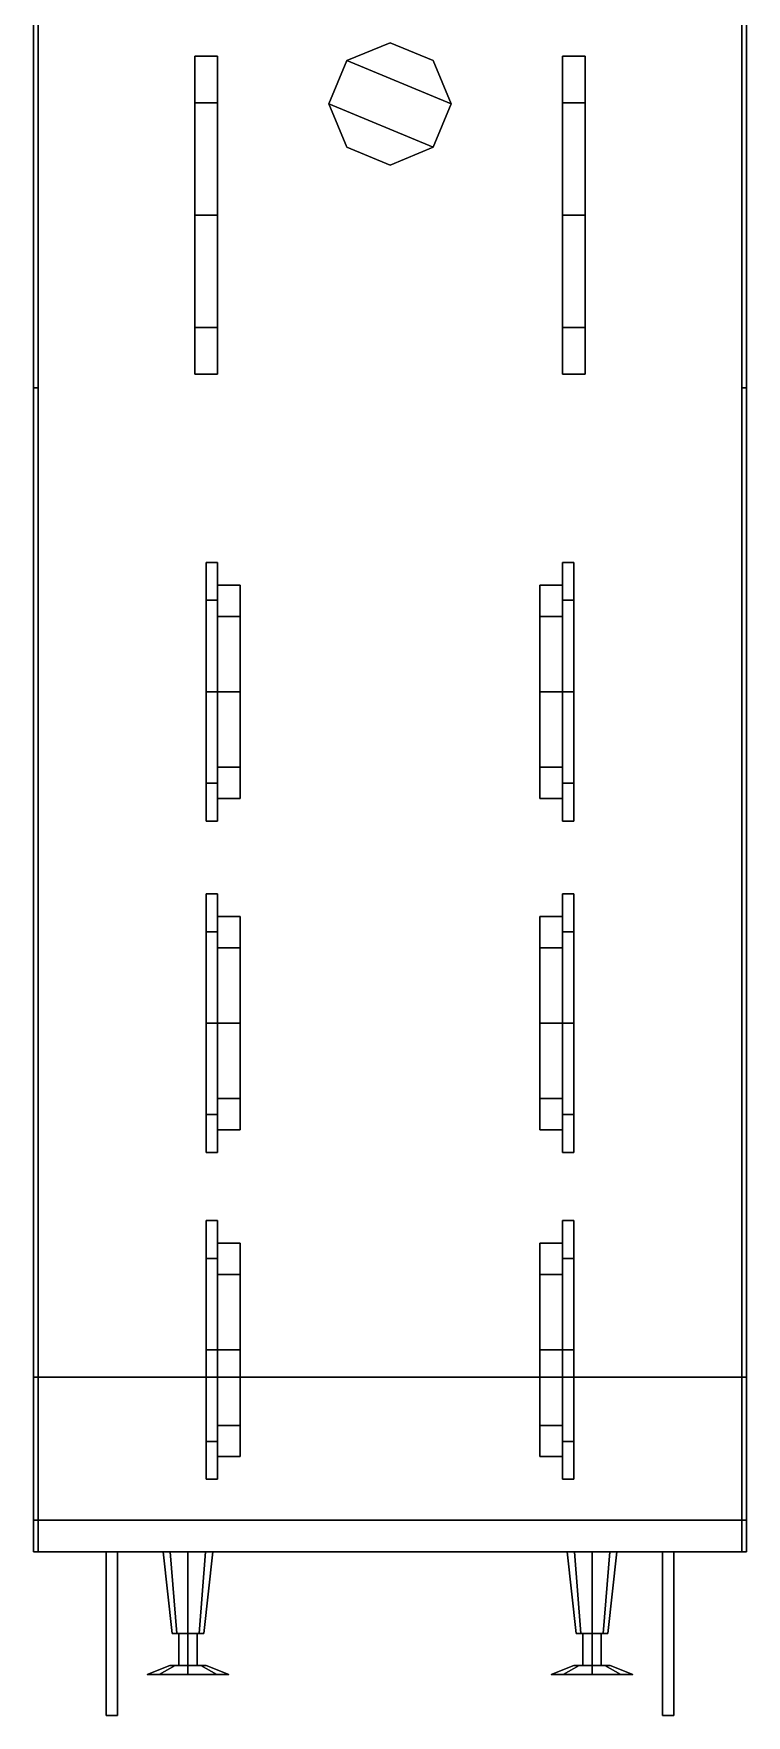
# Model space of a CAD drawing. Extents: x -1.7 to 1.7, y -6.9 to 7.3.
# Drawn here: x -1.57 to 1.57, y -6.94 to 0.47 of the extents above; entities that cross this region are included whole.
import ezdxf

# ---------------------------------------------------------------- set-up
doc = ezdxf.new("R2010")
doc.units = 0
doc.layers.get('0').update_dxf_attribs({"linetype": 'CONTINUOUS'})
doc.layers.add('BUFFER', color=1, linetype='CONTINUOUS')
doc.layers.add('WHEELS', color=2, linetype='CONTINUOUS')

msp = doc.modelspace()

# ---------------------------------------------------------------- linework, layer by layer
for points in [[(-1.57, 4.04, 0.48), (-1.57, -1.09, 0.48), (-1.57, -1.09, 1.05), (-1.57, 4.04, 1.05)], [(-1.55, 4.04, 0.48), (-1.55, -1.09, 0.48), (-1.57, -1.09, 0.48), (-1.57, 4.04, 0.48)], [(-1.55, -1.09, 1.05), (-1.55, -1.09, 0.48), (-1.55, 4.04, 0.48), (-1.55, 4.04, 1.05)], [(1.55, 4.04, 0.48), (1.55, -1.09, 0.48), (1.55, -1.09, 1.05), (1.55, 4.04, 1.05)], [(1.57, 4.04, 0.48), (1.57, -1.09, 0.48), (1.55, -1.09, 0.48), (1.55, 4.04, 0.48)], [(1.57, -1.09, 1.05), (1.57, -1.09, 0.48), (1.57, 4.04, 0.48), (1.57, 4.04, 1.05)], [(-1.57, 0.51, 1.05), (-1.57, -6.08, 1.05), (-1.57, -6.08, 2.64), (-1.57, -5.45, 2.64)], [(-1.57, 0.51, 1.05), (-1.57, -5.45, 2.64), (-1.57, -5.45, 3.49), (-1.57, 0.51, 3.49)], [(-1.57, 0.51, 3.49), (-1.57, -5.45, 3.49), (1.57, -5.45, 3.49), (1.57, 0.51, 3.49)], [(1.57, -6.08, 2.64), (1.57, -6.08, 1.05), (1.57, 0.51, 1.05), (1.57, -5.45, 2.64)], [(1.57, -5.45, 3.49), (1.57, -5.45, 2.64), (1.57, 0.51, 1.05), (1.57, 0.51, 3.49)], [(0, 0.43, 3.49), (-0.1909, 0.3509, 3.49), (-0.1909, 0.3509, 3.99), (0, 0.43, 3.99)], [(-0.1909, 0.3509, 3.99), (0.27, 0.16, 3.99), (0.1909, 0.3509, 3.99), (0, 0.43, 3.99)], [(0.1909, 0.3509, 3.49), (0, 0.43, 3.49), (0, 0.43, 3.99), (0.1909, 0.3509, 3.99)], [(-0.1909, 0.3509, 3.49), (-0.27, 0.16, 3.49), (-0.27, 0.16, 3.99), (-0.1909, 0.3509, 3.99)], [(-0.27, 0.16, 3.99), (0.1909, -0.0309, 3.99), (0.27, 0.16, 3.99), (-0.1909, 0.3509, 3.99)], [(0.27, 0.16, 3.49), (0.1909, 0.3509, 3.49), (0.1909, 0.3509, 3.99), (0.27, 0.16, 3.99)], [(-0.27, 0.16, 3.49), (-0.1909, -0.0309, 3.49), (-0.1909, -0.0309, 3.99), (-0.27, 0.16, 3.99)], [(-0.1909, -0.0309, 3.99), (0, -0.11, 3.99), (0.1909, -0.0309, 3.99), (-0.27, 0.16, 3.99)], [(0.1909, -0.0309, 3.49), (0.27, 0.16, 3.49), (0.27, 0.16, 3.99), (0.1909, -0.0309, 3.99)], [(-0.1909, -0.0309, 3.49), (0, -0.11, 3.49), (0, -0.11, 3.99), (-0.1909, -0.0309, 3.99)], [(0, -0.11, 3.49), (0.1909, -0.0309, 3.49), (0.1909, -0.0309, 3.99), (0, -0.11, 3.99)], [(-1.57, -1.09, 0.4), (-1.57, -6.22, 0.4), (-1.57, -6.22, 1.05), (-1.57, -1.09, 1.05)], [(-1.55, -1.09, 0.48), (-1.55, -1.09, 0.4), (-1.57, -1.09, 0.4), (-1.57, -1.09, 0.48)], [(-1.55, -1.09, 0.4), (-1.55, -6.22, 0.4), (-1.57, -6.22, 0.4), (-1.57, -1.09, 0.4)], [(-1.55, -6.22, 1.05), (-1.55, -6.22, 0.4), (-1.55, -1.09, 0.4), (-1.55, -1.09, 1.05)], [(1.55, -1.09, 0.4), (1.55, -6.22, 0.4), (1.55, -6.22, 1.05), (1.55, -1.09, 1.05)], [(1.57, -1.09, 0.48), (1.57, -1.09, 0.4), (1.55, -1.09, 0.4), (1.55, -1.09, 0.48)], [(1.57, -1.09, 0.4), (1.57, -6.22, 0.4), (1.55, -6.22, 0.4), (1.55, -1.09, 0.4)], [(1.57, -6.22, 1.05), (1.57, -6.22, 0.4), (1.57, -1.09, 0.4), (1.57, -1.09, 1.05)], [(-1.57, -5.45, 2.64), (-1.57, -6.08, 2.64), (1.57, -6.08, 2.64), (1.57, -5.45, 2.64)], [(-1.57, -5.45, 3.49), (-1.57, -5.45, 2.64), (1.57, -5.45, 2.64), (1.57, -5.45, 3.49)], [(-1.57, -6.08, 2.64), (-1.57, -6.08, 1.3), (1.57, -6.08, 1.3), (1.57, -6.08, 2.64)], [(-1.57, -6.08, 1.05), (-1.57, -6.22, 1.05), (-1.57, -6.22, 1.3), (-1.57, -6.08, 1.3)], [(-1.57, -6.08, 1.3), (-1.57, -6.22, 1.3), (1.57, -6.22, 1.3), (1.57, -6.08, 1.3)], [(1.57, -6.22, 1.3), (1.57, -6.22, 1.05), (1.57, -6.08, 1.05), (1.57, -6.08, 1.3)], [(-1.57, -6.22, 1.05), (-1.57, -6.22, 0.4), (-1.55, -6.22, 0.4), (-1.55, -6.22, 1.05)], [(-1.57, -6.22, 1.3), (-1.57, -6.22, 1.05), (1.57, -6.22, 1.05), (1.57, -6.22, 1.3)], [(-1.25, -6.22, 0.35), (-1.25, -6.94, 0.35), (-1.25, -6.94, 1.48), (-1.25, -6.22, 1.55)], [(-1.2, -6.22, 0.35), (-1.2, -6.94, 0.35), (-1.25, -6.94, 0.35), (-1.25, -6.22, 0.35)], [(-1.2, -6.22, 1.55), (-1.2, -6.22, 0.35), (-1.25, -6.22, 0.35), (-1.25, -6.22, 1.55)], [(-1.25, -6.22, 1.55), (-1.25, -6.94, 1.48), (-1.2, -6.94, 1.48), (-1.2, -6.22, 1.55)], [(-1.2, -6.94, 1.48), (-1.2, -6.94, 0.35), (-1.2, -6.22, 0.35), (-1.2, -6.22, 1.55)], [(1.2, -6.22, 0.35), (1.2, -6.94, 0.35), (1.2, -6.94, 1.48), (1.2, -6.22, 1.55)], [(1.25, -6.22, 0.35), (1.25, -6.94, 0.35), (1.2, -6.94, 0.35), (1.2, -6.22, 0.35)], [(1.25, -6.22, 1.55), (1.25, -6.22, 0.35), (1.2, -6.22, 0.35), (1.2, -6.22, 1.55)], [(1.2, -6.22, 1.55), (1.2, -6.94, 1.48), (1.25, -6.94, 1.48), (1.25, -6.22, 1.55)], [(1.25, -6.94, 1.48), (1.25, -6.94, 0.35), (1.25, -6.22, 0.35), (1.25, -6.22, 1.55)], [(1.55, -6.22, 1.05), (1.55, -6.22, 0.4), (1.57, -6.22, 0.4), (1.57, -6.22, 1.05)], [(-1.25, -6.94, 1.48), (-1.25, -6.94, 0.35), (-1.2, -6.94, 0.35), (-1.2, -6.94, 1.48)], [(1.2, -6.94, 1.48), (1.2, -6.94, 0.35), (1.25, -6.94, 0.35), (1.25, -6.94, 1.48)]]:
    msp.add_3dface(points)
at = {"layer": 'BUFFER'}
for points in [[(-1, -6.22, 1.19), (-0.9678, -6.22, 1.1122), (-0.9395, -6.58, 1.1405), (-0.96, -6.58, 1.19)], [(-0.9678, -6.22, 1.2678), (-1, -6.22, 1.19), (-0.96, -6.58, 1.19), (-0.9395, -6.58, 1.2395)], [(-0.9678, -6.22, 1.1122), (-0.89, -6.22, 1.08), (-0.89, -6.58, 1.12), (-0.9395, -6.58, 1.1405)], [(-0.89, -6.22, 1.3), (-0.9678, -6.22, 1.2678), (-0.9395, -6.58, 1.2395), (-0.89, -6.58, 1.26)], [(-0.89, -6.22, 1.08), (-0.8122, -6.22, 1.1122), (-0.8405, -6.58, 1.1405), (-0.89, -6.58, 1.12)], [(-0.8122, -6.22, 1.2678), (-0.89, -6.22, 1.3), (-0.89, -6.58, 1.26), (-0.8405, -6.58, 1.2395)], [(-0.8122, -6.22, 1.1122), (-0.78, -6.22, 1.19), (-0.82, -6.58, 1.19), (-0.8405, -6.58, 1.1405)], [(-0.78, -6.22, 1.19), (-0.8122, -6.22, 1.2678), (-0.8405, -6.58, 1.2395), (-0.82, -6.58, 1.19)], [(0.78, -6.22, 1.19), (0.8122, -6.22, 1.1122), (0.8405, -6.58, 1.1405), (0.82, -6.58, 1.19)], [(0.8122, -6.22, 1.2678), (0.78, -6.22, 1.19), (0.82, -6.58, 1.19), (0.8405, -6.58, 1.2395)], [(0.8122, -6.22, 1.1122), (0.89, -6.22, 1.08), (0.89, -6.58, 1.12), (0.8405, -6.58, 1.1405)], [(0.89, -6.22, 1.3), (0.8122, -6.22, 1.2678), (0.8405, -6.58, 1.2395), (0.89, -6.58, 1.26)], [(0.89, -6.22, 1.08), (0.9678, -6.22, 1.1122), (0.9395, -6.58, 1.1405), (0.89, -6.58, 1.12)], [(0.9678, -6.22, 1.2678), (0.89, -6.22, 1.3), (0.89, -6.58, 1.26), (0.9395, -6.58, 1.2395)], [(0.9678, -6.22, 1.1122), (1, -6.22, 1.19), (0.96, -6.58, 1.19), (0.9395, -6.58, 1.1405)], [(1, -6.22, 1.19), (0.9678, -6.22, 1.2678), (0.9395, -6.58, 1.2395), (0.96, -6.58, 1.19)], [(-0.89, -6.58, 1.12), (-0.9395, -6.58, 1.2395), (-0.96, -6.58, 1.19), (-0.9395, -6.58, 1.1405)], [(-0.8405, -6.58, 1.1405), (-0.89, -6.58, 1.26), (-0.9395, -6.58, 1.2395), (-0.89, -6.58, 1.12)], [(-0.93, -6.72, 1.19), (-0.89, -6.72, 1.23), (-0.89, -6.58, 1.23), (-0.93, -6.58, 1.19)], [(-0.89, -6.72, 1.15), (-0.93, -6.72, 1.19), (-0.93, -6.58, 1.19), (-0.89, -6.58, 1.15)], [(-0.89, -6.72, 1.23), (-0.85, -6.72, 1.19), (-0.85, -6.58, 1.19), (-0.89, -6.58, 1.23)], [(-0.85, -6.72, 1.19), (-0.89, -6.72, 1.15), (-0.89, -6.58, 1.15), (-0.85, -6.58, 1.19)], [(-0.82, -6.58, 1.19), (-0.8405, -6.58, 1.2395), (-0.89, -6.58, 1.26), (-0.8405, -6.58, 1.1405)], [(0.89, -6.58, 1.12), (0.8405, -6.58, 1.2395), (0.82, -6.58, 1.19), (0.8405, -6.58, 1.1405)], [(0.9395, -6.58, 1.1405), (0.89, -6.58, 1.26), (0.8405, -6.58, 1.2395), (0.89, -6.58, 1.12)], [(0.89, -6.72, 1.15), (0.85, -6.72, 1.19), (0.85, -6.58, 1.19), (0.89, -6.58, 1.15)], [(0.85, -6.72, 1.19), (0.89, -6.72, 1.23), (0.89, -6.58, 1.23), (0.85, -6.58, 1.19)], [(0.93, -6.72, 1.19), (0.89, -6.72, 1.15), (0.89, -6.58, 1.15), (0.93, -6.58, 1.19)], [(0.89, -6.72, 1.23), (0.93, -6.72, 1.19), (0.93, -6.58, 1.19), (0.89, -6.58, 1.23)], [(0.96, -6.58, 1.19), (0.9395, -6.58, 1.2395), (0.89, -6.58, 1.26), (0.9395, -6.58, 1.1405)], [(-0.97, -6.72, 1.19), (-0.9466, -6.72, 1.1334), (-1.0173, -6.76, 1.0627), (-1.07, -6.76, 1.19)], [(-0.9466, -6.72, 1.2466), (-0.97, -6.72, 1.19), (-1.07, -6.76, 1.19), (-1.0173, -6.76, 1.3173)], [(-0.9466, -6.72, 1.1334), (-0.89, -6.72, 1.11), (-0.89, -6.76, 1.01), (-1.0173, -6.76, 1.0627)], [(-0.89, -6.72, 1.27), (-0.9466, -6.72, 1.2466), (-1.0173, -6.76, 1.3173), (-0.89, -6.76, 1.37)], [(-0.97, -6.72, 1.19), (-0.9466, -6.72, 1.2466), (-0.89, -6.72, 1.27), (-0.9466, -6.72, 1.1334)], [(-0.9466, -6.72, 1.1334), (-0.89, -6.72, 1.27), (-0.8334, -6.72, 1.2466), (-0.89, -6.72, 1.11)], [(-0.89, -6.72, 1.11), (-0.8334, -6.72, 1.1334), (-0.7627, -6.76, 1.0627), (-0.89, -6.76, 1.01)], [(-0.8334, -6.72, 1.2466), (-0.89, -6.72, 1.27), (-0.89, -6.76, 1.37), (-0.7627, -6.76, 1.3173)], [(-0.89, -6.72, 1.11), (-0.8334, -6.72, 1.2466), (-0.81, -6.72, 1.19), (-0.8334, -6.72, 1.1334)], [(-0.8334, -6.72, 1.1334), (-0.81, -6.72, 1.19), (-0.71, -6.76, 1.19), (-0.7627, -6.76, 1.0627)], [(-0.81, -6.72, 1.19), (-0.8334, -6.72, 1.2466), (-0.7627, -6.76, 1.3173), (-0.71, -6.76, 1.19)], [(0.81, -6.72, 1.19), (0.8334, -6.72, 1.1334), (0.7627, -6.76, 1.0627), (0.71, -6.76, 1.19)], [(0.8334, -6.72, 1.2466), (0.81, -6.72, 1.19), (0.71, -6.76, 1.19), (0.7627, -6.76, 1.3173)], [(0.8334, -6.72, 1.1334), (0.89, -6.72, 1.11), (0.89, -6.76, 1.01), (0.7627, -6.76, 1.0627)], [(0.89, -6.72, 1.27), (0.8334, -6.72, 1.2466), (0.7627, -6.76, 1.3173), (0.89, -6.76, 1.37)], [(0.81, -6.72, 1.19), (0.8334, -6.72, 1.2466), (0.89, -6.72, 1.27), (0.8334, -6.72, 1.1334)], [(0.8334, -6.72, 1.1334), (0.89, -6.72, 1.27), (0.9466, -6.72, 1.2466), (0.89, -6.72, 1.11)], [(0.89, -6.72, 1.11), (0.9466, -6.72, 1.1334), (1.0173, -6.76, 1.0627), (0.89, -6.76, 1.01)], [(0.89, -6.72, 1.11), (0.9466, -6.72, 1.2466), (0.97, -6.72, 1.19), (0.9466, -6.72, 1.1334)], [(0.9466, -6.72, 1.2466), (0.89, -6.72, 1.27), (0.89, -6.76, 1.37), (1.0173, -6.76, 1.3173)], [(0.9466, -6.72, 1.1334), (0.97, -6.72, 1.19), (1.07, -6.76, 1.19), (1.0173, -6.76, 1.0627)], [(0.97, -6.72, 1.19), (0.9466, -6.72, 1.2466), (1.0173, -6.76, 1.3173), (1.07, -6.76, 1.19)], [(-1.0173, -6.76, 1.3173), (-1.07, -6.76, 1.19), (-1.0173, -6.76, 1.0627), (-0.89, -6.76, 1.37)], [(-0.89, -6.76, 1.37), (-1.0173, -6.76, 1.0627), (-0.89, -6.76, 1.01), (-0.7627, -6.76, 1.3173)], [(-0.7627, -6.76, 1.3173), (-0.89, -6.76, 1.01), (-0.7627, -6.76, 1.0627), (-0.71, -6.76, 1.19)], [(0.7627, -6.76, 1.3173), (0.71, -6.76, 1.19), (0.7627, -6.76, 1.0627), (0.89, -6.76, 1.37)], [(0.89, -6.76, 1.37), (0.7627, -6.76, 1.0627), (0.89, -6.76, 1.01), (1.0173, -6.76, 1.3173)], [(1.0173, -6.76, 1.3173), (0.89, -6.76, 1.01), (1.0173, -6.76, 1.0627), (1.07, -6.76, 1.19)]]:
    msp.add_3dface(points, dxfattribs=at)
at = {"layer": 'WHEELS'}
for points in [[(-0.86, -0.825, 0.205), (-0.86, 0.37, 0.7), (-0.86, 0.165, 0.205), (-0.86, -0.33)], [(-0.86, -1.03, 0.7), (-0.86, 0.165, 1.195), (-0.86, 0.37, 0.7), (-0.86, -0.825, 0.205)], [(-0.76, 0.165, 1.195), (-0.76, 0.37, 0.7), (-0.86, 0.37, 0.7), (-0.86, 0.165, 1.195)], [(-0.76, 0.37, 0.7), (-0.76, 0.165, 0.205), (-0.86, 0.165, 0.205), (-0.86, 0.37, 0.7)], [(-0.76, -0.825, 1.195), (-0.76, 0.37, 0.7), (-0.76, 0.165, 1.195), (-0.76, -0.33, 1.4)], [(-0.76, -1.03, 0.7), (-0.76, 0.165, 0.205), (-0.76, 0.37, 0.7), (-0.76, -0.825, 1.195)], [(0.76, -0.825, 0.205), (0.76, 0.37, 0.7), (0.76, 0.165, 0.205), (0.76, -0.33)], [(0.76, -1.03, 0.7), (0.76, 0.165, 1.195), (0.76, 0.37, 0.7), (0.76, -0.825, 0.205)], [(0.86, 0.165, 1.195), (0.86, 0.37, 0.7), (0.76, 0.37, 0.7), (0.76, 0.165, 1.195)], [(0.86, 0.37, 0.7), (0.86, 0.165, 0.205), (0.76, 0.165, 0.205), (0.76, 0.37, 0.7)], [(0.86, -1.03, 0.7), (0.86, 0.165, 0.205), (0.86, 0.37, 0.7), (0.86, -0.825, 1.195)], [(0.86, -0.825, 1.195), (0.86, 0.37, 0.7), (0.86, 0.165, 1.195), (0.86, -0.33, 1.4)], [(-0.76, -0.33, 1.4), (-0.76, 0.165, 1.195), (-0.86, 0.165, 1.195), (-0.86, -0.33, 1.4)], [(-0.76, 0.165, 0.205), (-0.76, -0.33), (-0.86, -0.33), (-0.86, 0.165, 0.205)], [(-0.86, -0.825, 1.195), (-0.86, -0.33, 1.4), (-0.86, 0.165, 1.195), (-0.86, -1.03, 0.7)], [(-0.76, -0.825, 0.205), (-0.76, -0.33), (-0.76, 0.165, 0.205), (-0.76, -1.03, 0.7)], [(0.86, -0.33, 1.4), (0.86, 0.165, 1.195), (0.76, 0.165, 1.195), (0.76, -0.33, 1.4)], [(0.86, 0.165, 0.205), (0.86, -0.33), (0.76, -0.33), (0.76, 0.165, 0.205)], [(0.76, -0.825, 1.195), (0.76, -0.33, 1.4), (0.76, 0.165, 1.195), (0.76, -1.03, 0.7)], [(0.86, -0.825, 0.205), (0.86, -0.33), (0.86, 0.165, 0.205), (0.86, -1.03, 0.7)], [(-0.76, -0.33), (-0.76, -0.825, 0.205), (-0.86, -0.825, 0.205), (-0.86, -0.33)], [(-0.76, -0.825, 1.195), (-0.76, -0.33, 1.4), (-0.86, -0.33, 1.4), (-0.86, -0.825, 1.195)], [(0.86, -0.33), (0.86, -0.825, 0.205), (0.76, -0.825, 0.205), (0.76, -0.33)], [(0.86, -0.825, 1.195), (0.86, -0.33, 1.4), (0.76, -0.33, 1.4), (0.76, -0.825, 1.195)], [(-0.76, -1.03, 0.7), (-0.76, -0.825, 1.195), (-0.86, -0.825, 1.195), (-0.86, -1.03, 0.7)], [(-0.76, -0.825, 0.205), (-0.76, -1.03, 0.7), (-0.86, -1.03, 0.7), (-0.86, -0.825, 0.205)], [(0.86, -1.03, 0.7), (0.86, -0.825, 1.195), (0.76, -0.825, 1.195), (0.76, -1.03, 0.7)], [(0.86, -0.825, 0.205), (0.86, -1.03, 0.7), (0.76, -1.03, 0.7), (0.76, -0.825, 0.205)], [(-0.81, -3, 0.47), (-0.81, -2.0269, 0.8731), (-0.81, -1.86, 0.47), (-0.81, -2.8331, 0.0669)], [(-0.76, -2.0269, 0.8731), (-0.76, -1.86, 0.47), (-0.81, -1.86, 0.47), (-0.81, -2.0269, 0.8731)], [(-0.76, -1.86, 0.47), (-0.76, -2.0269, 0.0669), (-0.81, -2.0269, 0.0669), (-0.81, -1.86, 0.47)], [(-0.81, -2.8331, 0.0669), (-0.81, -1.86, 0.47), (-0.81, -2.0269, 0.0669), (-0.81, -2.43, -0.1)], [(-0.76, -2.0977, 0.8023), (-0.76, -1.96, 0.47), (-0.76, -1.86, 0.47), (-0.76, -2.0269, 0.8731)], [(-0.76, -1.96, 0.47), (-0.76, -2.0977, 0.1377), (-0.76, -2.0269, 0.0669), (-0.76, -1.86, 0.47)], [(0.76, -1.86, 0.47), (0.76, -2.0269, 0.8731), (0.81, -2.0269, 0.8731), (0.81, -1.86, 0.47)], [(0.76, -1.96, 0.47), (0.76, -2.0977, 0.8023), (0.76, -2.0269, 0.8731), (0.76, -1.86, 0.47)], [(0.76, -2.0269, 0.0669), (0.76, -1.86, 0.47), (0.81, -1.86, 0.47), (0.81, -2.0269, 0.0669)], [(0.76, -2.0977, 0.1377), (0.76, -1.96, 0.47), (0.76, -1.86, 0.47), (0.76, -2.0269, 0.0669)], [(0.81, -2.0269, 0.8731), (0.81, -2.43, 1.04), (0.81, -2.8331, 0.8731), (0.81, -1.86, 0.47)], [(0.81, -1.86, 0.47), (0.81, -2.8331, 0.8731), (0.81, -3, 0.47), (0.81, -2.0269, 0.0669)], [(-0.66, -1.96, 0.47), (-0.66, -2.0977, 0.1377), (-0.76, -2.0977, 0.1377), (-0.76, -1.96, 0.47)], [(-0.66, -2.0977, 0.8023), (-0.66, -1.96, 0.47), (-0.76, -1.96, 0.47), (-0.76, -2.0977, 0.8023)], [(-0.66, -1.96, 0.47), (-0.66, -2.7623, 0.1377), (-0.66, -2.43), (-0.66, -2.0977, 0.1377)], [(-0.66, -2.0977, 0.8023), (-0.66, -2.9, 0.47), (-0.66, -2.7623, 0.1377), (-0.66, -1.96, 0.47)], [(0.66, -2.43, 0.94), (0.66, -2.0977, 0.8023), (0.66, -1.96, 0.47), (0.66, -2.7623, 0.8023)], [(0.66, -2.0977, 0.1377), (0.66, -1.96, 0.47), (0.76, -1.96, 0.47), (0.76, -2.0977, 0.1377)], [(0.66, -2.7623, 0.8023), (0.66, -1.96, 0.47), (0.66, -2.0977, 0.1377), (0.66, -2.9, 0.47)], [(0.66, -1.96, 0.47), (0.66, -2.0977, 0.8023), (0.76, -2.0977, 0.8023), (0.76, -1.96, 0.47)], [(-0.81, -2.8331, 0.8731), (-0.81, -2.43, 1.04), (-0.81, -2.0269, 0.8731), (-0.81, -3, 0.47)], [(-0.76, -2.43, 1.04), (-0.76, -2.0269, 0.8731), (-0.81, -2.0269, 0.8731), (-0.81, -2.43, 1.04)], [(-0.76, -2.0269, 0.0669), (-0.76, -2.43, -0.1), (-0.81, -2.43, -0.1), (-0.81, -2.0269, 0.0669)], [(-0.76, -2.43, 0.94), (-0.76, -2.0977, 0.8023), (-0.76, -2.0269, 0.8731), (-0.76, -2.43, 1.04)], [(-0.76, -2.0977, 0.1377), (-0.76, -2.43), (-0.76, -2.43, -0.1), (-0.76, -2.0269, 0.0669)], [(0.76, -2.0977, 0.8023), (0.76, -2.43, 0.94), (0.76, -2.43, 1.04), (0.76, -2.0269, 0.8731)], [(0.76, -2.0269, 0.8731), (0.76, -2.43, 1.04), (0.81, -2.43, 1.04), (0.81, -2.0269, 0.8731)], [(0.76, -2.43, -0.1), (0.76, -2.0269, 0.0669), (0.81, -2.0269, 0.0669), (0.81, -2.43, -0.1)], [(0.76, -2.43), (0.76, -2.0977, 0.1377), (0.76, -2.0269, 0.0669), (0.76, -2.43, -0.1)], [(0.81, -2.0269, 0.0669), (0.81, -3, 0.47), (0.81, -2.8331, 0.0669), (0.81, -2.43, -0.1)], [(-0.66, -2.43, 0.94), (-0.66, -2.0977, 0.8023), (-0.76, -2.0977, 0.8023), (-0.76, -2.43, 0.94)], [(-0.66, -2.0977, 0.1377), (-0.66, -2.43), (-0.76, -2.43), (-0.76, -2.0977, 0.1377)], [(-0.66, -2.43, 0.94), (-0.66, -2.7623, 0.8023), (-0.66, -2.9, 0.47), (-0.66, -2.0977, 0.8023)], [(0.66, -2.0977, 0.8023), (0.66, -2.43, 0.94), (0.76, -2.43, 0.94), (0.76, -2.0977, 0.8023)], [(0.66, -2.9, 0.47), (0.66, -2.0977, 0.1377), (0.66, -2.43), (0.66, -2.7623, 0.1377)], [(0.66, -2.43), (0.66, -2.0977, 0.1377), (0.76, -2.0977, 0.1377), (0.76, -2.43)], [(-0.76, -2.8331, 0.8731), (-0.76, -2.43, 1.04), (-0.81, -2.43, 1.04), (-0.81, -2.8331, 0.8731)], [(-0.76, -2.43, -0.1), (-0.76, -2.8331, 0.0669), (-0.81, -2.8331, 0.0669), (-0.81, -2.43, -0.1)], [(-0.76, -2.7623, 0.8023), (-0.76, -2.43, 0.94), (-0.76, -2.43, 1.04), (-0.76, -2.8331, 0.8731)], [(-0.66, -2.7623, 0.8023), (-0.66, -2.43, 0.94), (-0.76, -2.43, 0.94), (-0.76, -2.7623, 0.8023)], [(-0.66, -2.43), (-0.66, -2.7623, 0.1377), (-0.76, -2.7623, 0.1377), (-0.76, -2.43)], [(-0.76, -2.43), (-0.76, -2.7623, 0.1377), (-0.76, -2.8331, 0.0669), (-0.76, -2.43, -0.1)], [(0.66, -2.43, 0.94), (0.66, -2.7623, 0.8023), (0.76, -2.7623, 0.8023), (0.76, -2.43, 0.94)], [(0.66, -2.7623, 0.1377), (0.66, -2.43), (0.76, -2.43), (0.76, -2.7623, 0.1377)], [(0.76, -2.43, 0.94), (0.76, -2.7623, 0.8023), (0.76, -2.8331, 0.8731), (0.76, -2.43, 1.04)], [(0.76, -2.43, 1.04), (0.76, -2.8331, 0.8731), (0.81, -2.8331, 0.8731), (0.81, -2.43, 1.04)], [(0.76, -2.8331, 0.0669), (0.76, -2.43, -0.1), (0.81, -2.43, -0.1), (0.81, -2.8331, 0.0669)], [(0.76, -2.7623, 0.1377), (0.76, -2.43), (0.76, -2.43, -0.1), (0.76, -2.8331, 0.0669)], [(-0.76, -2.9, 0.47), (-0.76, -2.7623, 0.8023), (-0.76, -2.8331, 0.8731), (-0.76, -3, 0.47)], [(-0.76, -2.7623, 0.1377), (-0.76, -2.9, 0.47), (-0.76, -3, 0.47), (-0.76, -2.8331, 0.0669)], [(-0.66, -2.7623, 0.1377), (-0.66, -2.9, 0.47), (-0.76, -2.9, 0.47), (-0.76, -2.7623, 0.1377)], [(-0.66, -2.9, 0.47), (-0.66, -2.7623, 0.8023), (-0.76, -2.7623, 0.8023), (-0.76, -2.9, 0.47)], [(0.66, -2.9, 0.47), (0.66, -2.7623, 0.1377), (0.76, -2.7623, 0.1377), (0.76, -2.9, 0.47)], [(0.66, -2.7623, 0.8023), (0.66, -2.9, 0.47), (0.76, -2.9, 0.47), (0.76, -2.7623, 0.8023)], [(0.76, -2.7623, 0.8023), (0.76, -2.9, 0.47), (0.76, -3, 0.47), (0.76, -2.8331, 0.8731)], [(0.76, -2.9, 0.47), (0.76, -2.7623, 0.1377), (0.76, -2.8331, 0.0669), (0.76, -3, 0.47)], [(-0.76, -3, 0.47), (-0.76, -2.8331, 0.8731), (-0.81, -2.8331, 0.8731), (-0.81, -3, 0.47)], [(-0.76, -2.8331, 0.0669), (-0.76, -3, 0.47), (-0.81, -3, 0.47), (-0.81, -2.8331, 0.0669)], [(0.76, -2.8331, 0.8731), (0.76, -3, 0.47), (0.81, -3, 0.47), (0.81, -2.8331, 0.8731)], [(0.76, -3, 0.47), (0.76, -2.8331, 0.0669), (0.81, -2.8331, 0.0669), (0.81, -3, 0.47)], [(-0.76, -3.4869, 0.8731), (-0.76, -3.32, 0.47), (-0.81, -3.32, 0.47), (-0.81, -3.4869, 0.8731)], [(-0.76, -3.32, 0.47), (-0.76, -3.4869, 0.0669), (-0.81, -3.4869, 0.0669), (-0.81, -3.32, 0.47)], [(-0.81, -4.46, 0.47), (-0.81, -3.4869, 0.8731), (-0.81, -3.32, 0.47), (-0.81, -4.2931, 0.0669)], [(-0.81, -4.2931, 0.0669), (-0.81, -3.32, 0.47), (-0.81, -3.4869, 0.0669), (-0.81, -3.89, -0.1)], [(-0.76, -3.5577, 0.8023), (-0.76, -3.42, 0.47), (-0.76, -3.32, 0.47), (-0.76, -3.4869, 0.8731)], [(-0.76, -3.42, 0.47), (-0.76, -3.5577, 0.1377), (-0.76, -3.4869, 0.0669), (-0.76, -3.32, 0.47)], [(0.76, -3.42, 0.47), (0.76, -3.5577, 0.8023), (0.76, -3.4869, 0.8731), (0.76, -3.32, 0.47)], [(0.76, -3.32, 0.47), (0.76, -3.4869, 0.8731), (0.81, -3.4869, 0.8731), (0.81, -3.32, 0.47)], [(0.76, -3.5577, 0.1377), (0.76, -3.42, 0.47), (0.76, -3.32, 0.47), (0.76, -3.4869, 0.0669)], [(0.76, -3.4869, 0.0669), (0.76, -3.32, 0.47), (0.81, -3.32, 0.47), (0.81, -3.4869, 0.0669)], [(0.81, -3.4869, 0.8731), (0.81, -3.89, 1.04), (0.81, -4.2931, 0.8731), (0.81, -3.32, 0.47)], [(0.81, -3.32, 0.47), (0.81, -4.2931, 0.8731), (0.81, -4.46, 0.47), (0.81, -3.4869, 0.0669)], [(-0.66, -3.42, 0.47), (-0.66, -3.5577, 0.1377), (-0.76, -3.5577, 0.1377), (-0.76, -3.42, 0.47)], [(-0.66, -3.5577, 0.8023), (-0.66, -3.42, 0.47), (-0.76, -3.42, 0.47), (-0.76, -3.5577, 0.8023)], [(-0.66, -3.42, 0.47), (-0.66, -4.2223, 0.1377), (-0.66, -3.89), (-0.66, -3.5577, 0.1377)], [(-0.66, -3.5577, 0.8023), (-0.66, -4.36, 0.47), (-0.66, -4.2223, 0.1377), (-0.66, -3.42, 0.47)], [(0.66, -3.89, 0.94), (0.66, -3.5577, 0.8023), (0.66, -3.42, 0.47), (0.66, -4.2223, 0.8023)], [(0.66, -3.5577, 0.1377), (0.66, -3.42, 0.47), (0.76, -3.42, 0.47), (0.76, -3.5577, 0.1377)], [(0.66, -3.42, 0.47), (0.66, -3.5577, 0.8023), (0.76, -3.5577, 0.8023), (0.76, -3.42, 0.47)], [(0.66, -4.2223, 0.8023), (0.66, -3.42, 0.47), (0.66, -3.5577, 0.1377), (0.66, -4.36, 0.47)], [(-0.81, -4.2931, 0.8731), (-0.81, -3.89, 1.04), (-0.81, -3.4869, 0.8731), (-0.81, -4.46, 0.47)], [(-0.76, -3.89, 1.04), (-0.76, -3.4869, 0.8731), (-0.81, -3.4869, 0.8731), (-0.81, -3.89, 1.04)], [(-0.76, -3.4869, 0.0669), (-0.76, -3.89, -0.1), (-0.81, -3.89, -0.1), (-0.81, -3.4869, 0.0669)], [(-0.76, -3.89, 0.94), (-0.76, -3.5577, 0.8023), (-0.76, -3.4869, 0.8731), (-0.76, -3.89, 1.04)], [(-0.76, -3.5577, 0.1377), (-0.76, -3.89), (-0.76, -3.89, -0.1), (-0.76, -3.4869, 0.0669)], [(0.76, -3.5577, 0.8023), (0.76, -3.89, 0.94), (0.76, -3.89, 1.04), (0.76, -3.4869, 0.8731)], [(0.76, -3.4869, 0.8731), (0.76, -3.89, 1.04), (0.81, -3.89, 1.04), (0.81, -3.4869, 0.8731)], [(0.76, -3.89), (0.76, -3.5577, 0.1377), (0.76, -3.4869, 0.0669), (0.76, -3.89, -0.1)], [(0.76, -3.89, -0.1), (0.76, -3.4869, 0.0669), (0.81, -3.4869, 0.0669), (0.81, -3.89, -0.1)], [(0.81, -3.4869, 0.0669), (0.81, -4.46, 0.47), (0.81, -4.2931, 0.0669), (0.81, -3.89, -0.1)], [(-0.66, -3.89, 0.94), (-0.66, -3.5577, 0.8023), (-0.76, -3.5577, 0.8023), (-0.76, -3.89, 0.94)], [(-0.66, -3.5577, 0.1377), (-0.66, -3.89), (-0.76, -3.89), (-0.76, -3.5577, 0.1377)], [(-0.66, -3.89, 0.94), (-0.66, -4.2223, 0.8023), (-0.66, -4.36, 0.47), (-0.66, -3.5577, 0.8023)], [(0.66, -3.5577, 0.8023), (0.66, -3.89, 0.94), (0.76, -3.89, 0.94), (0.76, -3.5577, 0.8023)], [(0.66, -3.89), (0.66, -3.5577, 0.1377), (0.76, -3.5577, 0.1377), (0.76, -3.89)], [(0.66, -4.36, 0.47), (0.66, -3.5577, 0.1377), (0.66, -3.89), (0.66, -4.2223, 0.1377)], [(-0.76, -4.2931, 0.8731), (-0.76, -3.89, 1.04), (-0.81, -3.89, 1.04), (-0.81, -4.2931, 0.8731)], [(-0.76, -3.89, -0.1), (-0.76, -4.2931, 0.0669), (-0.81, -4.2931, 0.0669), (-0.81, -3.89, -0.1)], [(-0.66, -4.2223, 0.8023), (-0.66, -3.89, 0.94), (-0.76, -3.89, 0.94), (-0.76, -4.2223, 0.8023)], [(-0.76, -4.2223, 0.8023), (-0.76, -3.89, 0.94), (-0.76, -3.89, 1.04), (-0.76, -4.2931, 0.8731)], [(-0.76, -3.89), (-0.76, -4.2223, 0.1377), (-0.76, -4.2931, 0.0669), (-0.76, -3.89, -0.1)], [(-0.66, -3.89), (-0.66, -4.2223, 0.1377), (-0.76, -4.2223, 0.1377), (-0.76, -3.89)], [(0.66, -3.89, 0.94), (0.66, -4.2223, 0.8023), (0.76, -4.2223, 0.8023), (0.76, -3.89, 0.94)], [(0.66, -4.2223, 0.1377), (0.66, -3.89), (0.76, -3.89), (0.76, -4.2223, 0.1377)], [(0.76, -3.89, 0.94), (0.76, -4.2223, 0.8023), (0.76, -4.2931, 0.8731), (0.76, -3.89, 1.04)], [(0.76, -3.89, 1.04), (0.76, -4.2931, 0.8731), (0.81, -4.2931, 0.8731), (0.81, -3.89, 1.04)], [(0.76, -4.2223, 0.1377), (0.76, -3.89), (0.76, -3.89, -0.1), (0.76, -4.2931, 0.0669)], [(0.76, -4.2931, 0.0669), (0.76, -3.89, -0.1), (0.81, -3.89, -0.1), (0.81, -4.2931, 0.0669)], [(-0.76, -4.36, 0.47), (-0.76, -4.2223, 0.8023), (-0.76, -4.2931, 0.8731), (-0.76, -4.46, 0.47)], [(-0.66, -4.2223, 0.1377), (-0.66, -4.36, 0.47), (-0.76, -4.36, 0.47), (-0.76, -4.2223, 0.1377)], [(-0.76, -4.2223, 0.1377), (-0.76, -4.36, 0.47), (-0.76, -4.46, 0.47), (-0.76, -4.2931, 0.0669)], [(-0.66, -4.36, 0.47), (-0.66, -4.2223, 0.8023), (-0.76, -4.2223, 0.8023), (-0.76, -4.36, 0.47)], [(0.66, -4.36, 0.47), (0.66, -4.2223, 0.1377), (0.76, -4.2223, 0.1377), (0.76, -4.36, 0.47)], [(0.66, -4.2223, 0.8023), (0.66, -4.36, 0.47), (0.76, -4.36, 0.47), (0.76, -4.2223, 0.8023)], [(0.76, -4.2223, 0.8023), (0.76, -4.36, 0.47), (0.76, -4.46, 0.47), (0.76, -4.2931, 0.8731)], [(0.76, -4.36, 0.47), (0.76, -4.2223, 0.1377), (0.76, -4.2931, 0.0669), (0.76, -4.46, 0.47)], [(-0.76, -4.46, 0.47), (-0.76, -4.2931, 0.8731), (-0.81, -4.2931, 0.8731), (-0.81, -4.46, 0.47)], [(-0.76, -4.2931, 0.0669), (-0.76, -4.46, 0.47), (-0.81, -4.46, 0.47), (-0.81, -4.2931, 0.0669)], [(0.76, -4.2931, 0.8731), (0.76, -4.46, 0.47), (0.81, -4.46, 0.47), (0.81, -4.2931, 0.8731)], [(0.76, -4.46, 0.47), (0.76, -4.2931, 0.0669), (0.81, -4.2931, 0.0669), (0.81, -4.46, 0.47)], [(-0.81, -5.9, 0.47), (-0.81, -4.9269, 0.8731), (-0.81, -4.76, 0.47), (-0.81, -5.7331, 0.0669)], [(-0.76, -4.9269, 0.8731), (-0.76, -4.76, 0.47), (-0.81, -4.76, 0.47), (-0.81, -4.9269, 0.8731)], [(-0.81, -5.7331, 0.0669), (-0.81, -4.76, 0.47), (-0.81, -4.9269, 0.0669), (-0.81, -5.33, -0.1)], [(-0.76, -4.76, 0.47), (-0.76, -4.9269, 0.0669), (-0.81, -4.9269, 0.0669), (-0.81, -4.76, 0.47)], [(-0.76, -4.9977, 0.8023), (-0.76, -4.86, 0.47), (-0.76, -4.76, 0.47), (-0.76, -4.9269, 0.8731)], [(-0.76, -4.86, 0.47), (-0.76, -4.9977, 0.1377), (-0.76, -4.9269, 0.0669), (-0.76, -4.76, 0.47)], [(0.76, -4.76, 0.47), (0.76, -4.9269, 0.8731), (0.81, -4.9269, 0.8731), (0.81, -4.76, 0.47)], [(0.76, -4.86, 0.47), (0.76, -4.9977, 0.8023), (0.76, -4.9269, 0.8731), (0.76, -4.76, 0.47)], [(0.76, -4.9269, 0.0669), (0.76, -4.76, 0.47), (0.81, -4.76, 0.47), (0.81, -4.9269, 0.0669)], [(0.76, -4.9977, 0.1377), (0.76, -4.86, 0.47), (0.76, -4.76, 0.47), (0.76, -4.9269, 0.0669)], [(0.81, -4.9269, 0.8731), (0.81, -5.33, 1.04), (0.81, -5.7331, 0.8731), (0.81, -4.76, 0.47)], [(0.81, -4.76, 0.47), (0.81, -5.7331, 0.8731), (0.81, -5.9, 0.47), (0.81, -4.9269, 0.0669)], [(-0.66, -4.9977, 0.8023), (-0.66, -4.86, 0.47), (-0.76, -4.86, 0.47), (-0.76, -4.9977, 0.8023)], [(-0.66, -4.86, 0.47), (-0.66, -4.9977, 0.1377), (-0.76, -4.9977, 0.1377), (-0.76, -4.86, 0.47)], [(-0.66, -4.9977, 0.8023), (-0.66, -5.8, 0.47), (-0.66, -5.6623, 0.1377), (-0.66, -4.86, 0.47)], [(-0.66, -4.86, 0.47), (-0.66, -5.6623, 0.1377), (-0.66, -5.33), (-0.66, -4.9977, 0.1377)], [(0.66, -5.33, 0.94), (0.66, -4.9977, 0.8023), (0.66, -4.86, 0.47), (0.66, -5.6623, 0.8023)], [(0.66, -5.6623, 0.8023), (0.66, -4.86, 0.47), (0.66, -4.9977, 0.1377), (0.66, -5.8, 0.47)], [(0.66, -4.86, 0.47), (0.66, -4.9977, 0.8023), (0.76, -4.9977, 0.8023), (0.76, -4.86, 0.47)], [(0.66, -4.9977, 0.1377), (0.66, -4.86, 0.47), (0.76, -4.86, 0.47), (0.76, -4.9977, 0.1377)], [(-0.81, -5.7331, 0.8731), (-0.81, -5.33, 1.04), (-0.81, -4.9269, 0.8731), (-0.81, -5.9, 0.47)], [(-0.76, -4.9269, 0.0669), (-0.76, -5.33, -0.1), (-0.81, -5.33, -0.1), (-0.81, -4.9269, 0.0669)], [(-0.76, -5.33, 1.04), (-0.76, -4.9269, 0.8731), (-0.81, -4.9269, 0.8731), (-0.81, -5.33, 1.04)], [(-0.76, -5.33, 0.94), (-0.76, -4.9977, 0.8023), (-0.76, -4.9269, 0.8731), (-0.76, -5.33, 1.04)], [(-0.76, -4.9977, 0.1377), (-0.76, -5.33), (-0.76, -5.33, -0.1), (-0.76, -4.9269, 0.0669)], [(0.76, -4.9977, 0.8023), (0.76, -5.33, 0.94), (0.76, -5.33, 1.04), (0.76, -4.9269, 0.8731)], [(0.76, -5.33, -0.1), (0.76, -4.9269, 0.0669), (0.81, -4.9269, 0.0669), (0.81, -5.33, -0.1)], [(0.76, -5.33), (0.76, -4.9977, 0.1377), (0.76, -4.9269, 0.0669), (0.76, -5.33, -0.1)], [(0.76, -4.9269, 0.8731), (0.76, -5.33, 1.04), (0.81, -5.33, 1.04), (0.81, -4.9269, 0.8731)], [(0.81, -4.9269, 0.0669), (0.81, -5.9, 0.47), (0.81, -5.7331, 0.0669), (0.81, -5.33, -0.1)], [(-0.66, -5.33, 0.94), (-0.66, -4.9977, 0.8023), (-0.76, -4.9977, 0.8023), (-0.76, -5.33, 0.94)], [(-0.66, -4.9977, 0.1377), (-0.66, -5.33), (-0.76, -5.33), (-0.76, -4.9977, 0.1377)], [(-0.66, -5.33, 0.94), (-0.66, -5.6623, 0.8023), (-0.66, -5.8, 0.47), (-0.66, -4.9977, 0.8023)], [(0.66, -4.9977, 0.8023), (0.66, -5.33, 0.94), (0.76, -5.33, 0.94), (0.76, -4.9977, 0.8023)], [(0.66, -5.8, 0.47), (0.66, -4.9977, 0.1377), (0.66, -5.33), (0.66, -5.6623, 0.1377)], [(0.66, -5.33), (0.66, -4.9977, 0.1377), (0.76, -4.9977, 0.1377), (0.76, -5.33)], [(-0.76, -5.33, -0.1), (-0.76, -5.7331, 0.0669), (-0.81, -5.7331, 0.0669), (-0.81, -5.33, -0.1)], [(-0.76, -5.7331, 0.8731), (-0.76, -5.33, 1.04), (-0.81, -5.33, 1.04), (-0.81, -5.7331, 0.8731)], [(-0.76, -5.6623, 0.8023), (-0.76, -5.33, 0.94), (-0.76, -5.33, 1.04), (-0.76, -5.7331, 0.8731)], [(-0.66, -5.6623, 0.8023), (-0.66, -5.33, 0.94), (-0.76, -5.33, 0.94), (-0.76, -5.6623, 0.8023)], [(-0.66, -5.33), (-0.66, -5.6623, 0.1377), (-0.76, -5.6623, 0.1377), (-0.76, -5.33)], [(-0.76, -5.33), (-0.76, -5.6623, 0.1377), (-0.76, -5.7331, 0.0669), (-0.76, -5.33, -0.1)], [(0.66, -5.33, 0.94), (0.66, -5.6623, 0.8023), (0.76, -5.6623, 0.8023), (0.76, -5.33, 0.94)], [(0.66, -5.6623, 0.1377), (0.66, -5.33), (0.76, -5.33), (0.76, -5.6623, 0.1377)], [(0.76, -5.33, 0.94), (0.76, -5.6623, 0.8023), (0.76, -5.7331, 0.8731), (0.76, -5.33, 1.04)], [(0.76, -5.7331, 0.0669), (0.76, -5.33, -0.1), (0.81, -5.33, -0.1), (0.81, -5.7331, 0.0669)], [(0.76, -5.6623, 0.1377), (0.76, -5.33), (0.76, -5.33, -0.1), (0.76, -5.7331, 0.0669)], [(0.76, -5.33, 1.04), (0.76, -5.7331, 0.8731), (0.81, -5.7331, 0.8731), (0.81, -5.33, 1.04)], [(-0.76, -5.8, 0.47), (-0.76, -5.6623, 0.8023), (-0.76, -5.7331, 0.8731), (-0.76, -5.9, 0.47)], [(-0.66, -5.8, 0.47), (-0.66, -5.6623, 0.8023), (-0.76, -5.6623, 0.8023), (-0.76, -5.8, 0.47)], [(-0.76, -5.6623, 0.1377), (-0.76, -5.8, 0.47), (-0.76, -5.9, 0.47), (-0.76, -5.7331, 0.0669)], [(-0.66, -5.6623, 0.1377), (-0.66, -5.8, 0.47), (-0.76, -5.8, 0.47), (-0.76, -5.6623, 0.1377)], [(0.66, -5.6623, 0.8023), (0.66, -5.8, 0.47), (0.76, -5.8, 0.47), (0.76, -5.6623, 0.8023)], [(0.66, -5.8, 0.47), (0.66, -5.6623, 0.1377), (0.76, -5.6623, 0.1377), (0.76, -5.8, 0.47)], [(0.76, -5.6623, 0.8023), (0.76, -5.8, 0.47), (0.76, -5.9, 0.47), (0.76, -5.7331, 0.8731)], [(0.76, -5.8, 0.47), (0.76, -5.6623, 0.1377), (0.76, -5.7331, 0.0669), (0.76, -5.9, 0.47)], [(-0.76, -5.9, 0.47), (-0.76, -5.7331, 0.8731), (-0.81, -5.7331, 0.8731), (-0.81, -5.9, 0.47)], [(-0.76, -5.7331, 0.0669), (-0.76, -5.9, 0.47), (-0.81, -5.9, 0.47), (-0.81, -5.7331, 0.0669)], [(0.76, -5.7331, 0.8731), (0.76, -5.9, 0.47), (0.81, -5.9, 0.47), (0.81, -5.7331, 0.8731)], [(0.76, -5.9, 0.47), (0.76, -5.7331, 0.0669), (0.81, -5.7331, 0.0669), (0.81, -5.9, 0.47)]]:
    msp.add_3dface(points, dxfattribs=at)

doc.saveas('drawing.dxf')
